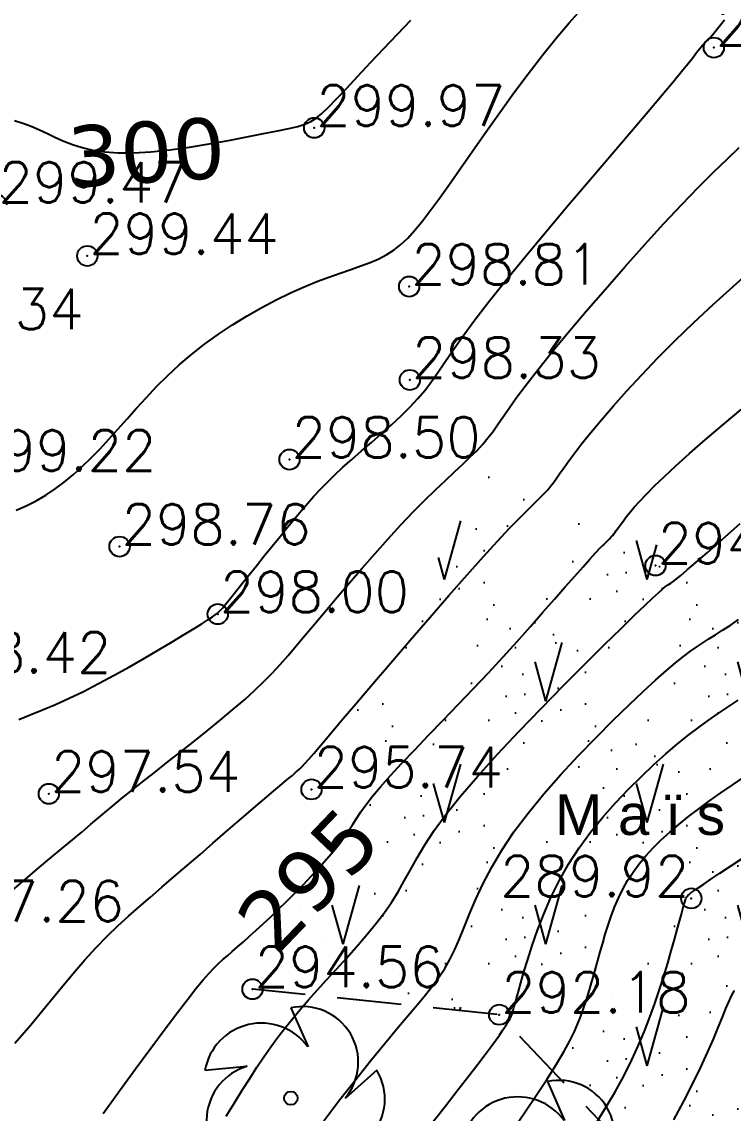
# Model space of a CAD drawing. Header units: millimetres. Extents: x 524954 to 526204, y 9523489 to 9524010.
# Drawn here: x 526007.08 to 526024.62, y 9523771.84 to 9523798.77 of the extents above; entities that cross this region are included whole.
import ezdxf
from ezdxf.enums import TextEntityAlignment as Align

# ---------------------------------------------------------------- set-up
doc = ezdxf.new("R2010")
doc.units = ezdxf.units.MM
doc.header["$PDMODE"] = 32
doc.header["$PDSIZE"] = 0.5
doc.linetypes.add('CACHE2', pattern=[4.7625, 3.175, -1.5875])
for name, color, linetype in [('Cloture', 7, 'Continuous'), ('CN_01_00', 3, 'Continuous'), ('CN_02_00', 4, 'Continuous'), ('CN_05_00', 6, 'Continuous'), ('CN_10_00', 1, 'Continuous'), ('Cotation Courbes de niveau', 7, 'Continuous'), ('TopoAlt', 3, 'Continuous'), ('TOPOJIS', 7, 'Continuous'), ('Toponomie', 7, 'CACHE2'), ('Végétation_Plantation', 70, 'Continuous')]:
    doc.layers.add(name, color=color, linetype=linetype)
doc.styles.add('Simplex 1.0', font='Simplex.shx', dxfattribs={"width": 0.99, "height": 1})
doc.styles.get("Standard").update_dxf_attribs({"font": 'arial.ttf'})
doc.styles.add('Verdana 1.0', font='verdana.ttf', dxfattribs={"width": 0.99, "height": 1})
pattern_1 = [(74.475889, (0, 0), (-2.5000000005, 9.0000000033), [1.5, -7.84077085]), (74.475889, (2.5, 3), (-2.5000000005, 9.0000000033), [1.5, -7.84077085]), (74.475889, (5, 6), (-2.5000000005, 9.0000000033), [1.5, -7.84077085]), (105.524111, (0, 0), (-5.000000002, 3e-10), [1, -8.34077085]), (105.524111, (2.5, 3), (-5.000000002, 3e-10), [1, -8.34077085]), (105.524111, (5, 6), (-5.000000002, 3e-10), [1, -8.34077085]), (0, (0.302, 0.3226), (2.5, 3), [0, -5]), (0, (0.9787, 0.7146), (2.5, 3), [0, -5]), (0, (0.781, 1.2536), (2.5, 3), [0, -5]), (0, (1.5514, 1.327), (2.5, 3), [0, -5]), (0, (1.0932, 2.5275), (2.5, 3), [0, -5]), (0, (0.2456, 1.4363), (2.5, 3), [0, -5]), (0, (0.1874, 1.6456), (2.5, 3), [0, -5]), (0, (0.021, 2.5275), (2.5, 3), [0, -5]), (0, (-0.5205, 0.1756), (2.5, 3), [0, -5]), (0, (-0.5725, 0.6656), (2.5, 3), [0, -5]), (0, (-0.9786, 0.1266), (2.5, 3), [0, -5]), (0, (-1.0827, 0.8616), (2.5, 3), [0, -5]), (0, (-0.7495, 1.327), (2.5, 3), [0, -5]), (0, (-0.885, 1.7925), (2.5, 3), [0, -5]), (0, (-1.2805, 2.3805), (2.5, 3), [0, -5]), (0, (-0.2706, 1.939), (2.5, 3), [0, -5]), (0, (-1.6866, 1.376), (2.5, 3), [0, -5]), (0, (-1.8323, 0.445), (2.5, 3), [0, -5]), (0, (-0.749, -0.2898), (2.5, 3), [0, -5]), (0, (-0.104, -0.4858), (2.5, 3), [0, -5]), (0, (-0.5413, -1.0247), (2.5, 3), [0, -5]), (0, (1.0516, -0.9757), (2.5, 3), [0, -5]), (0, (0.3644, -0.2163), (2.5, 3), [0, -5]), (0, (0.9787, -0.0693), (2.5, 3), [0, -5])]

# ---------------------------------------------------------------- blocks, each defined once
blk = doc.blocks.new('TCPOINT M')
at = {"color": 0}
blk.add_point((0, 0), dxfattribs=at)
at = {"layer": 'TopoAlt', "style": 'Simplex 1.0', "width": 0.99}
blk.add_attdef('ALT', (0.15, 0.15), '', height=1, dxfattribs=at)
blk = doc.blocks.new('v008')
at = {"color": 0}
for p, q in [((0, 2.2275), (0.422213, 1.268663)), ((-2.119163, 0.6885), (-1.075275, 0.7938)), ((2.11815, 0.6885), (1.3365, -0.010125)), ((-1.309163, -1.801237), (-1.087425, -0.776588)), ((1.309163, -1.801237), (0.402975, -1.273725))]:
    blk.add_line(p, q, dxfattribs=at)
blk.add_circle((0, 0), 0.166707, dxfattribs=at)
for centre, radius, start, end in [((0.291208, 0.888028), 1.371169, 319.655987, 102.271527), ((-0.728657, 0.440079), 1.412109, 36.068247, 169.859267), ((-0.681942, -0.553145), 1.397421, 106.613265, 243.314249), ((0.955834, -0.021464), 1.362186, 246.505076, 31.422438), ((0.339303, -0.763127), 1.420953, 180.89034, 313.037174)]:
    blk.add_arc(centre, radius, start, end, dxfattribs=at)

msp = doc.modelspace()

# ---------------------------------------------------------------- hatches: boundary and pattern name
at = {"layer": 'Cloture'}
h = msp.add_hatch(dxfattribs=at)
h.set_pattern_fill('BROUSS', color=256, style=0)
h.set_pattern_definition(pattern_1)
h.paths.add_polyline_path([(526012.692, 9523774.821), (526015.37, 9523774.821), (526015.37, 9523775.571), (526012.692, 9523775.571)], flags=9)
at = {"layer": 'Végétation_Plantation'}
h = msp.add_hatch(dxfattribs=at)
h.set_pattern_fill('BROUSS', color=256, style=0)
h.set_pattern_definition(pattern_1)
h.paths.add_polyline_path([(526025.333, 9523773.99), (526027.823, 9523773.99), (526027.823, 9523774.74), (526025.333, 9523774.74)], flags=24)
h.paths.add_polyline_path([(526025.637, 9523776.286), (526028.126, 9523776.286), (526028.126, 9523777.036), (526025.637, 9523777.036)], flags=24)
h.paths.add_polyline_path([(526023.514, 9523777.062), (526026.216, 9523777.062), (526026.216, 9523777.812), (526023.514, 9523777.812)], flags=24)
h.paths.add_polyline_path([(526026.959, 9523778.734), (526029.66, 9523778.734), (526029.66, 9523779.484), (526026.959, 9523779.484)], flags=24)
h.paths.add_polyline_path([(526022.631, 9523785.275), (526025.356, 9523785.275), (526025.356, 9523786.025), (526022.631, 9523786.025)], flags=24)
h.paths.add_polyline_path([(526025.368, 9523767.392), (526033.129, 9523779.931), (526029.562, 9523783.002), (526018.493, 9523787.642), (526014.223, 9523779.826), (526012.767, 9523774.896), (526018.852, 9523774.267)])
h.paths.add_polyline_path([(526018.624, 9523781.188), (526025.425, 9523781.188), (526025.425, 9523778.904), (526018.624, 9523778.904)], flags=24)

# ---------------------------------------------------------------- linework, layer by layer
at = {"layer": 'CN_01_00', "flags": 128}
for points, elevation in [([(526006.939, 9523786.718), (526007.189, 9523786.826), (526007.432, 9523786.948), (526007.669, 9523787.086), (526007.899, 9523787.24), (526008.126, 9523787.41), (526008.349, 9523787.595), (526008.57, 9523787.794), (526008.789, 9523788.005), (526009.008, 9523788.23), (526009.227, 9523788.466), (526009.449, 9523788.713), (526009.675, 9523788.969), (526009.908, 9523789.231), (526010.15, 9523789.497), (526010.403, 9523789.766), (526010.671, 9523790.034), (526010.956, 9523790.299), (526011.26, 9523790.559), (526011.584, 9523790.812), (526011.925, 9523791.056), (526012.278, 9523791.289), (526012.637, 9523791.509), (526012.997, 9523791.715), (526013.354, 9523791.904), (526013.703, 9523792.075), (526014.038, 9523792.225), (526014.354, 9523792.355), (526014.653, 9523792.467), (526014.933, 9523792.566), (526015.196, 9523792.656), (526015.442, 9523792.743), (526015.67, 9523792.829), (526015.882, 9523792.921), (526016.077, 9523793.022), (526016.257, 9523793.137), (526016.428, 9523793.27), (526016.595, 9523793.428), (526016.766, 9523793.613), (526016.946, 9523793.832), (526017.142, 9523794.09), (526017.359, 9523794.39), (526017.606, 9523794.738), (526017.885, 9523795.137), (526018.192, 9523795.575), (526018.521, 9523796.042), (526018.864, 9523796.524), (526019.216, 9523797.01), (526019.569, 9523797.486), (526019.917, 9523797.94), (526020.254, 9523798.361), (526020.573, 9523798.737), (526020.872, 9523799.07)], 299), ([(526006.852, 9523777.343), (526007.158, 9523777.603), (526007.466, 9523777.863), (526007.769, 9523778.117), (526008.059, 9523778.358), (526008.325, 9523778.581), (526008.564, 9523778.782), (526008.78, 9523778.964), (526008.981, 9523779.133), (526009.177, 9523779.297), (526009.373, 9523779.461), (526009.58, 9523779.631), (526009.806, 9523779.813), (526010.057, 9523780.014), (526010.34, 9523780.237), (526010.65, 9523780.48), (526010.976, 9523780.737), (526011.311, 9523781.002), (526011.647, 9523781.27), (526011.973, 9523781.536), (526012.283, 9523781.795), (526012.567, 9523782.04), (526012.819, 9523782.269), (526013.044, 9523782.486), (526013.252, 9523782.697), (526013.449, 9523782.91), (526013.643, 9523783.13), (526013.844, 9523783.365), (526014.058, 9523783.621), (526014.295, 9523783.904), (526014.559, 9523784.219), (526014.847, 9523784.559), (526015.152, 9523784.916), (526015.469, 9523785.283), (526015.792, 9523785.65), (526016.113, 9523786.01), (526016.428, 9523786.353), (526016.73, 9523786.672), (526017.014, 9523786.96), (526017.278, 9523787.219), (526017.523, 9523787.451), (526017.748, 9523787.662), (526017.953, 9523787.853), (526018.139, 9523788.028), (526018.304, 9523788.192), (526018.449, 9523788.347), (526018.575, 9523788.497), (526018.692, 9523788.651), (526018.81, 9523788.819), (526018.94, 9523789.009), (526019.094, 9523789.23), (526019.281, 9523789.492), (526019.514, 9523789.805), (526019.801, 9523790.176), (526020.152, 9523790.612), (526020.556, 9523791.101), (526021, 9523791.626), (526021.471, 9523792.173), (526021.956, 9523792.726), (526022.441, 9523793.269), (526022.913, 9523793.786), (526023.359, 9523794.261), (526023.768, 9523794.683), (526024.139, 9523795.053), (526024.471, 9523795.378), (526024.766, 9523795.662)], 297), ([(526014.524, 9523771.645), (526014.925, 9523772.171), (526015.313, 9523772.667), (526015.681, 9523773.127), (526016.022, 9523773.545), (526016.329, 9523773.917), (526016.599, 9523774.237), (526016.833, 9523774.515), (526017.036, 9523774.761), (526017.214, 9523774.985), (526017.369, 9523775.198), (526017.509, 9523775.41), (526017.636, 9523775.631), (526017.755, 9523775.872), (526017.872, 9523776.142), (526017.994, 9523776.441), (526018.127, 9523776.768), (526018.278, 9523777.121), (526018.456, 9523777.5), (526018.666, 9523777.903), (526018.917, 9523778.328), (526019.215, 9523778.775), (526019.564, 9523779.24), (526019.955, 9523779.716), (526020.373, 9523780.193), (526020.805, 9523780.661), (526021.239, 9523781.11), (526021.66, 9523781.531), (526022.055, 9523781.914), (526022.41, 9523782.249), (526022.716, 9523782.53), (526022.978, 9523782.762), (526023.201, 9523782.951), (526023.395, 9523783.107), (526023.567, 9523783.236), (526023.724, 9523783.346), (526023.874, 9523783.445), (526024.025, 9523783.541), (526024.184, 9523783.641), (526024.356, 9523783.751), (526024.544, 9523783.874), (526024.752, 9523784.017)], 293), ([(526019.337, 9523771.64), (526019.716, 9523772.201), (526020.022, 9523772.665), (526020.263, 9523773.049), (526020.451, 9523773.364), (526020.595, 9523773.626), (526020.705, 9523773.849), (526020.79, 9523774.046), (526020.862, 9523774.232), (526020.929, 9523774.418), (526020.992, 9523774.607), (526021.053, 9523774.799), (526021.112, 9523774.995), (526021.169, 9523775.194), (526021.227, 9523775.397), (526021.284, 9523775.605), (526021.343, 9523775.817), (526021.403, 9523776.034), (526021.467, 9523776.254), (526021.536, 9523776.477), (526021.611, 9523776.7), (526021.695, 9523776.923), (526021.79, 9523777.144), (526021.897, 9523777.362), (526022.017, 9523777.576), (526022.153, 9523777.784), (526022.304, 9523777.988), (526022.47, 9523778.188), (526022.651, 9523778.384), (526022.847, 9523778.578), (526023.057, 9523778.771), (526023.281, 9523778.963), (526023.519, 9523779.156), (526023.771, 9523779.349), (526024.037, 9523779.545), (526024.319, 9523779.745), (526024.617, 9523779.949), (526024.933, 9523780.16)], 291), ([(526023.16, 9523771.669), (526023.406, 9523772.135), (526023.626, 9523772.571), (526023.82, 9523772.972), (526023.988, 9523773.338), (526024.133, 9523773.666), (526024.255, 9523773.954), (526024.357, 9523774.203), (526024.444, 9523774.417), (526024.52, 9523774.598), (526024.587, 9523774.747), (526024.652, 9523774.868)], 289)]:
    msp.add_lwpolyline(points, dxfattribs=dict(at, elevation=elevation))
at = {"layer": 'CN_02_00', "flags": 128}
for points, elevation in [([(526007.002, 9523781.55), (526007.288, 9523781.663), (526007.59, 9523781.786), (526007.909, 9523781.922), (526008.246, 9523782.075), (526008.601, 9523782.245), (526008.973, 9523782.436), (526009.354, 9523782.641), (526009.735, 9523782.854), (526010.108, 9523783.068), (526010.462, 9523783.276), (526010.79, 9523783.471), (526011.08, 9523783.646), (526011.326, 9523783.795), (526011.519, 9523783.913), (526011.669, 9523784.007), (526011.784, 9523784.084), (526011.876, 9523784.155), (526011.956, 9523784.227), (526012.033, 9523784.31), (526012.118, 9523784.411), (526012.222, 9523784.541), (526012.352, 9523784.704), (526012.507, 9523784.897), (526012.679, 9523785.113), (526012.865, 9523785.345), (526013.059, 9523785.585), (526013.254, 9523785.828), (526013.447, 9523786.067), (526013.631, 9523786.293), (526013.804, 9523786.503), (526013.967, 9523786.699), (526014.125, 9523786.883), (526014.282, 9523787.061), (526014.444, 9523787.235), (526014.614, 9523787.409), (526014.797, 9523787.587), (526014.998, 9523787.773), (526015.218, 9523787.97), (526015.454, 9523788.176), (526015.7, 9523788.389), (526015.948, 9523788.606), (526016.194, 9523788.825), (526016.43, 9523789.045), (526016.65, 9523789.261), (526016.848, 9523789.473), (526017.022, 9523789.68), (526017.181, 9523789.89), (526017.339, 9523790.115), (526017.509, 9523790.365), (526017.704, 9523790.652), (526017.938, 9523790.985), (526018.225, 9523791.377), (526018.578, 9523791.838), (526019.005, 9523792.374), (526019.491, 9523792.968), (526020.016, 9523793.599), (526020.56, 9523794.246), (526021.103, 9523794.886), (526021.625, 9523795.498), (526022.105, 9523796.062), (526022.524, 9523796.554), (526022.867, 9523796.96), (526023.138, 9523797.284), (526023.347, 9523797.537), (526023.503, 9523797.73), (526023.616, 9523797.872), (526023.696, 9523797.975), (526023.753, 9523798.049), (526023.796, 9523798.105), (526023.834, 9523798.152), (526023.867, 9523798.191), (526023.897, 9523798.225), (526023.924, 9523798.252), (526023.947, 9523798.275), (526023.968, 9523798.295), (526023.986, 9523798.31), (526024.002, 9523798.324), (526024.017, 9523798.337), (526024.035, 9523798.356), (526024.065, 9523798.389), (526024.11, 9523798.443), (526024.178, 9523798.527), (526024.275, 9523798.647), (526024.406, 9523798.812)], 298), ([(526006.909, 9523773.562), (526007.303, 9523774.02), (526007.67, 9523774.466), (526008.013, 9523774.887), (526008.333, 9523775.274), (526008.631, 9523775.618), (526008.913, 9523775.924), (526009.184, 9523776.201), (526009.447, 9523776.456), (526009.709, 9523776.696), (526009.975, 9523776.931), (526010.248, 9523777.167), (526010.535, 9523777.412), (526010.838, 9523777.673), (526011.153, 9523777.945), (526011.473, 9523778.222), (526011.791, 9523778.498), (526012.1, 9523778.767), (526012.393, 9523779.021), (526012.665, 9523779.256), (526012.908, 9523779.465), (526013.117, 9523779.643), (526013.293, 9523779.792), (526013.442, 9523779.916), (526013.565, 9523780.019), (526013.667, 9523780.103), (526013.752, 9523780.173), (526013.822, 9523780.232), (526013.881, 9523780.283), (526013.935, 9523780.332), (526013.991, 9523780.388), (526014.061, 9523780.463), (526014.153, 9523780.568), (526014.279, 9523780.715), (526014.449, 9523780.914), (526014.672, 9523781.177), (526014.958, 9523781.515), (526015.314, 9523781.934), (526015.727, 9523782.419), (526016.18, 9523782.95), (526016.656, 9523783.505), (526017.139, 9523784.066), (526017.613, 9523784.61), (526018.059, 9523785.119), (526018.462, 9523785.57), (526018.809, 9523785.95), (526019.101, 9523786.261), (526019.346, 9523786.514), (526019.547, 9523786.717), (526019.713, 9523786.88), (526019.848, 9523787.012), (526019.958, 9523787.123), (526020.049, 9523787.22), (526020.128, 9523787.314), (526020.201, 9523787.41), (526020.275, 9523787.515), (526020.356, 9523787.633), (526020.452, 9523787.772), (526020.569, 9523787.935), (526020.714, 9523788.13), (526020.893, 9523788.362), (526021.113, 9523788.635), (526021.373, 9523788.946), (526021.669, 9523789.29), (526022.002, 9523789.663), (526022.368, 9523790.059), (526022.766, 9523790.475), (526023.193, 9523790.905), (526023.648, 9523791.345), (526024.126, 9523791.791), (526024.618, 9523792.237), (526025.111, 9523792.681)], 296), ([(526012.121, 9523771.764), (526012.324, 9523772.094), (526012.515, 9523772.404), (526012.698, 9523772.695), (526012.875, 9523772.97), (526013.048, 9523773.228), (526013.22, 9523773.474), (526013.394, 9523773.71), (526013.571, 9523773.94), (526013.755, 9523774.168), (526013.947, 9523774.398), (526014.149, 9523774.632), (526014.365, 9523774.874), (526014.596, 9523775.127), (526014.836, 9523775.39), (526015.082, 9523775.66), (526015.326, 9523775.935), (526015.566, 9523776.212), (526015.793, 9523776.489), (526016.005, 9523776.764), (526016.194, 9523777.034), (526016.359, 9523777.299), (526016.51, 9523777.566), (526016.662, 9523777.841), (526016.826, 9523778.135), (526017.018, 9523778.455), (526017.251, 9523778.809), (526017.537, 9523779.205), (526017.892, 9523779.653), (526018.322, 9523780.155), (526018.813, 9523780.698), (526019.343, 9523781.264), (526019.892, 9523781.834), (526020.439, 9523782.391), (526020.962, 9523782.915), (526021.442, 9523783.39), (526021.856, 9523783.796), (526022.189, 9523784.121), (526022.448, 9523784.37), (526022.642, 9523784.554), (526022.784, 9523784.685), (526022.883, 9523784.773), (526022.952, 9523784.83), (526023.001, 9523784.866), (526023.041, 9523784.891), (526023.083, 9523784.918), (526023.138, 9523784.957), (526023.216, 9523785.016), (526023.33, 9523785.107), (526023.489, 9523785.24), (526023.704, 9523785.425), (526023.987, 9523785.672), (526024.347, 9523785.991), (526024.791, 9523786.388)], 294), ([(526017.129, 9523771.517), (526017.509, 9523771.997), (526017.832, 9523772.409), (526018.102, 9523772.757), (526018.325, 9523773.046), (526018.506, 9523773.285), (526018.65, 9523773.479), (526018.765, 9523773.637), (526018.855, 9523773.763), (526018.926, 9523773.866), (526018.984, 9523773.952), (526019.03, 9523774.023), (526019.067, 9523774.081), (526019.096, 9523774.129), (526019.118, 9523774.169), (526019.135, 9523774.203), (526019.148, 9523774.233), (526019.159, 9523774.262), (526019.169, 9523774.291), (526019.181, 9523774.327), (526019.196, 9523774.377), (526019.216, 9523774.447), (526019.243, 9523774.543), (526019.28, 9523774.673), (526019.327, 9523774.841), (526019.387, 9523775.056), (526019.462, 9523775.321), (526019.554, 9523775.631), (526019.664, 9523775.977), (526019.795, 9523776.352), (526019.949, 9523776.748), (526020.126, 9523777.157), (526020.33, 9523777.571), (526020.562, 9523777.982), (526020.822, 9523778.383), (526021.106, 9523778.771), (526021.408, 9523779.143), (526021.721, 9523779.498), (526022.04, 9523779.834), (526022.357, 9523780.148), (526022.668, 9523780.438), (526022.964, 9523780.703), (526023.244, 9523780.94), (526023.507, 9523781.153), (526023.76, 9523781.348), (526024.006, 9523781.528), (526024.25, 9523781.698), (526024.496, 9523781.862), (526024.747, 9523782.025)], 292)]:
    msp.add_lwpolyline(points, dxfattribs=dict(at, elevation=elevation))
at = {"layer": 'CN_05_00', "elevation": 295, "flags": 128}
msp.add_lwpolyline([(526009.088, 9523771.833), (526009.491, 9523772.388), (526009.886, 9523772.931), (526010.263, 9523773.445), (526010.61, 9523773.914), (526010.915, 9523774.321), (526011.171, 9523774.654), (526011.381, 9523774.92), (526011.554, 9523775.129), (526011.699, 9523775.293), (526011.822, 9523775.423), (526011.933, 9523775.53), (526012.039, 9523775.626), (526012.149, 9523775.721), (526012.269, 9523775.824), (526012.4, 9523775.939), (526012.542, 9523776.065), (526012.695, 9523776.202), (526012.859, 9523776.35), (526013.032, 9523776.511), (526013.216, 9523776.684), (526013.408, 9523776.869), (526013.61, 9523777.066), (526013.816, 9523777.272), (526014.023, 9523777.483), (526014.226, 9523777.696), (526014.42, 9523777.906), (526014.602, 9523778.11), (526014.767, 9523778.303), (526014.911, 9523778.483), (526015.031, 9523778.648), (526015.135, 9523778.801), (526015.231, 9523778.951), (526015.329, 9523779.105), (526015.438, 9523779.269), (526015.568, 9523779.45), (526015.727, 9523779.655), (526015.925, 9523779.892), (526016.167, 9523780.165), (526016.451, 9523780.471), (526016.767, 9523780.805), (526017.109, 9523781.161), (526017.469, 9523781.535), (526017.84, 9523781.92), (526018.215, 9523782.312), (526018.586, 9523782.706), (526018.946, 9523783.096), (526019.292, 9523783.477), (526019.621, 9523783.845), (526019.931, 9523784.195), (526020.218, 9523784.522), (526020.48, 9523784.822), (526020.714, 9523785.089), (526020.918, 9523785.319), (526021.089, 9523785.509), (526021.23, 9523785.662), (526021.345, 9523785.784), (526021.437, 9523785.879), (526021.51, 9523785.952), (526021.568, 9523786.009), (526021.613, 9523786.055), (526021.65, 9523786.094), (526021.681, 9523786.131), (526021.71, 9523786.17), (526021.739, 9523786.211), (526021.772, 9523786.258), (526021.81, 9523786.313), (526021.856, 9523786.378), (526021.914, 9523786.456), (526021.985, 9523786.548), (526022.073, 9523786.657), (526022.183, 9523786.786), (526022.318, 9523786.937), (526022.484, 9523787.112), (526022.685, 9523787.315), (526022.926, 9523787.548), (526023.211, 9523787.813), (526023.546, 9523788.112), (526023.932, 9523788.448), (526024.359, 9523788.812), (526024.816, 9523789.196)], dxfattribs=at)
at = {"layer": 'CN_10_00', "flags": 128}
for points, elevation in [([(526006.901, 9523796.327), (526007.106, 9523796.265), (526007.309, 9523796.188), (526007.511, 9523796.1), (526007.711, 9523796.007), (526007.91, 9523795.912), (526008.115, 9523795.821), (526008.332, 9523795.736), (526008.568, 9523795.661), (526008.829, 9523795.599), (526009.123, 9523795.555), (526009.456, 9523795.532), (526009.835, 9523795.533), (526010.262, 9523795.56), (526010.727, 9523795.61), (526011.212, 9523795.676), (526011.701, 9523795.755), (526012.179, 9523795.84), (526012.63, 9523795.925), (526013.037, 9523796.006), (526013.386, 9523796.076), (526013.664, 9523796.134), (526013.882, 9523796.185), (526014.057, 9523796.239), (526014.205, 9523796.304), (526014.341, 9523796.391), (526014.481, 9523796.507), (526014.642, 9523796.663), (526014.839, 9523796.867), (526015.083, 9523797.124), (526015.368, 9523797.426), (526015.681, 9523797.758), (526016.01, 9523798.108), (526016.343, 9523798.462), (526016.669, 9523798.806)], 300), ([(526021.106, 9523771.364), (526021.427, 9523771.884), (526021.699, 9523772.349), (526021.929, 9523772.77), (526022.123, 9523773.156), (526022.29, 9523773.516), (526022.435, 9523773.862), (526022.566, 9523774.202), (526022.689, 9523774.545), (526022.803, 9523774.886), (526022.91, 9523775.221), (526023.007, 9523775.542), (526023.095, 9523775.845), (526023.174, 9523776.122), (526023.241, 9523776.368), (526023.298, 9523776.578), (526023.344, 9523776.746), (526023.379, 9523776.877), (526023.407, 9523776.976), (526023.427, 9523777.047), (526023.442, 9523777.097), (526023.454, 9523777.131), (526023.464, 9523777.153), (526023.473, 9523777.17), (526023.484, 9523777.186), (526023.502, 9523777.205), (526023.532, 9523777.232), (526023.581, 9523777.27), (526023.654, 9523777.323), (526023.756, 9523777.394), (526023.894, 9523777.488), (526024.073, 9523777.609), (526024.296, 9523777.758), (526024.557, 9523777.931), (526024.844, 9523778.121)], 290)]:
    msp.add_lwpolyline(points, dxfattribs=dict(at, elevation=elevation))
at = {"layer": 'Végétation_Plantation', "linetype": 'CACHE2', "ltscale": 0.5, "flags": 128}
msp.add_lwpolyline([(526025.368, 9523767.392), (526018.852, 9523774.267), (526012.767, 9523774.896)], dxfattribs=at)

# ---------------------------------------------------------------- block references
at = {"layer": 'TOPOJIS'}
ref = msp.add_blockref('TCPOINT M', (526024.145, 9523798.128, 297.91), dxfattribs=at)
ref.add_attrib('ALT', '297.91', (526024.195, 9523798.178, 297.91), dxfattribs={"layer": 'TopoAlt', "height": 1, "style": 'Simplex 1.0', "width": 0.99})
ref = msp.add_blockref('TCPOINT M', (526014.289, 9523796.149, 299.97), dxfattribs=at)
ref.add_attrib('ALT', '299.97', (526014.339, 9523796.199, 299.97), dxfattribs={"layer": 'TopoAlt', "height": 1, "style": 'Simplex 1.0', "width": 0.99})
ref = msp.add_blockref('TCPOINT M', (526006.453, 9523794.255, 299.47), dxfattribs=at)
ref.add_attrib('ALT', '299.47', (526006.503, 9523794.305, 299.47), dxfattribs={"layer": 'TopoAlt', "height": 1, "style": 'Simplex 1.0', "width": 0.99})
ref = msp.add_blockref('TCPOINT M', (526008.694, 9523792.988, 299.44), dxfattribs=at)
ref.add_attrib('ALT', '299.44', (526008.744, 9523793.038, 299.44), dxfattribs={"layer": 'TopoAlt', "height": 1, "style": 'Simplex 1.0', "width": 0.99})
ref = msp.add_blockref('TCPOINT M', (526016.631, 9523792.233, 298.81), dxfattribs=at)
ref.add_attrib('ALT', '298.81', (526016.681, 9523792.283, 298.81), dxfattribs={"layer": 'TopoAlt', "height": 1, "style": 'Simplex 1.0', "width": 0.99})
ref = msp.add_blockref('TCPOINT M', (526003.882, 9523791.128, 299.34), dxfattribs=at)
ref.add_attrib('ALT', '299.34', (526003.932, 9523791.178, 299.34), dxfattribs={"layer": 'TopoAlt', "height": 1, "style": 'Simplex 1.0', "width": 0.99})
ref = msp.add_blockref('TCPOINT M', (526016.648, 9523789.929, 298.33), dxfattribs=at)
ref.add_attrib('ALT', '298.33', (526016.698, 9523789.979, 298.33), dxfattribs={"layer": 'TopoAlt', "height": 1, "style": 'Simplex 1.0', "width": 0.99})
ref = msp.add_blockref('TCPOINT M', (526013.68, 9523787.964, 298.5), dxfattribs=at)
ref.add_attrib('ALT', '298.50', (526013.73, 9523788.014, 298.5), dxfattribs={"layer": 'TopoAlt', "height": 1, "style": 'Simplex 1.0', "width": 0.99})
ref = msp.add_blockref('TCPOINT M', (526005.681, 9523787.639, 299.22), dxfattribs=at)
ref.add_attrib('ALT', '299.22', (526005.731, 9523787.689, 299.22), dxfattribs={"layer": 'TopoAlt', "height": 1, "style": 'Simplex 1.0', "width": 0.99})
ref = msp.add_blockref('TCPOINT M', (526009.489, 9523785.817, 298.76), dxfattribs=at)
ref.add_attrib('ALT', '298.76', (526009.539, 9523785.867, 298.76), dxfattribs={"layer": 'TopoAlt', "height": 1, "style": 'Simplex 1.0', "width": 0.99})
ref = msp.add_blockref('TCPOINT M', (526022.706, 9523785.35, 294.34), dxfattribs=at)
ref.add_attrib('ALT', '294.34', (526022.756, 9523785.4, 294.34), dxfattribs={"layer": 'TopoAlt', "height": 1, "style": 'Simplex 1.0', "width": 0.99})
ref = msp.add_blockref('TCPOINT M', (526011.911, 9523784.151, 298), dxfattribs=at)
ref.add_attrib('ALT', '298.00', (526011.961, 9523784.201, 298), dxfattribs={"layer": 'TopoAlt', "height": 1, "style": 'Simplex 1.0', "width": 0.99})
ref = msp.add_blockref('TCPOINT M', (526004.571, 9523782.656, 298.42), dxfattribs=at)
ref.add_attrib('ALT', '298.42', (526004.621, 9523782.706, 298.42), dxfattribs={"layer": 'TopoAlt', "height": 1, "style": 'Simplex 1.0', "width": 0.99})
ref = msp.add_blockref('TCPOINT M', (526007.745, 9523779.717, 297.54), dxfattribs=at)
ref.add_attrib('ALT', '297.54', (526007.795, 9523779.767, 297.54), dxfattribs={"layer": 'TopoAlt', "height": 1, "style": 'Simplex 1.0', "width": 0.99})
ref = msp.add_blockref('TCPOINT M', (526014.223, 9523779.826, 295.74), dxfattribs=at)
ref.add_attrib('ALT', '295.74', (526014.273, 9523779.876, 295.74), dxfattribs={"layer": 'TopoAlt', "height": 1, "style": 'Simplex 1.0', "width": 0.99})
ref = msp.add_blockref('TCPOINT M', (526023.589, 9523777.137, 289.92), dxfattribs=at)
ref.add_attrib('ALT', '289.92', dxfattribs={"layer": 'TopoAlt', "height": 1, "style": 'Simplex 1.0', "width": 0.99}).set_placement((526023.539, 9523777.187, 289.92), align=Align.RIGHT)
ref = msp.add_blockref('TCPOINT M', (526004.885, 9523776.518, 297.26), dxfattribs=at)
ref.add_attrib('ALT', '297.26', (526004.935, 9523776.568, 297.26), dxfattribs={"layer": 'TopoAlt', "height": 1, "style": 'Simplex 1.0', "width": 0.99})
ref = msp.add_blockref('TCPOINT M', (526012.767, 9523774.896, 294.56), dxfattribs=at)
ref.add_attrib('ALT', '294.56', (526012.817, 9523774.946, 294.56), dxfattribs={"layer": 'TopoAlt', "height": 1, "style": 'Simplex 1.0', "width": 0.99})
ref = msp.add_blockref('TCPOINT M', (526018.852, 9523774.267, 292.18), dxfattribs=at)
ref.add_attrib('ALT', '292.18', (526018.902, 9523774.317, 292.18), dxfattribs={"layer": 'TopoAlt', "height": 1, "style": 'Simplex 1.0', "width": 0.99})
at = {"layer": 'Végétation_Plantation'}
for p in [(526013.714, 9523772.207), (526020.039, 9523770.387)]:
    msp.add_blockref('v008', p, dxfattribs=at)

# ---------------------------------------------------------------- texts
at = {"layer": 'Cotation Courbes de niveau', "style": 'Verdana 1.0', "width": 0.99}
for s, rotation, p in [('300', 3.6509, (526010.148, 9523795.553, 300)), ('295', 46.3251, (526014.14, 9523777.606, 295))]:
    msp.add_text(s, height=1.5, rotation=rotation, dxfattribs=at).set_placement(p, align=Align.MIDDLE_CENTER)
at = {"layer": 'Toponomie', "insert": (526020.229, 9523779.702), "char_height": 1, "width": 42.68298, "attachment_point": 1}
msp.add_mtext('M a ï s', dxfattribs=at)

doc.saveas('drawing.dxf')
